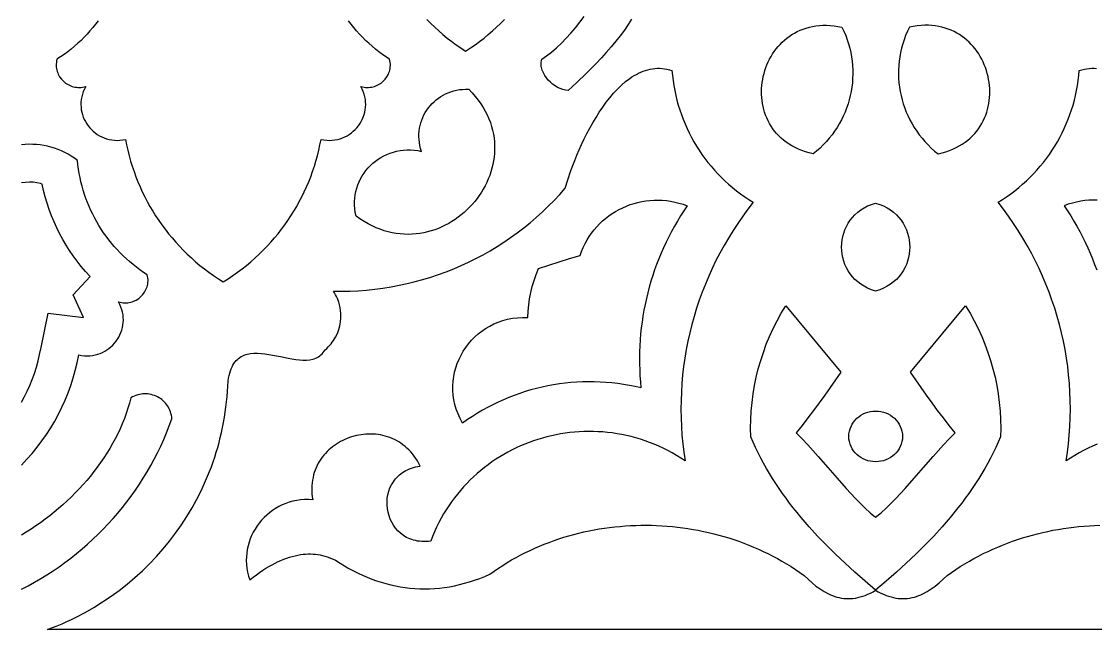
# Model space of a CAD drawing. Extents: x 50 to 3710, y -977 to -877.
# Drawn here: x 1269.8 to 1355.1, y -977.1 to -928.9 of the extents above; entities that cross this region are included whole.
import ezdxf

# ---------------------------------------------------------------- set-up
doc = ezdxf.new("R2010")
doc.units = 0
doc.layers.add('LAYER_1', color=18, linetype='CONTINUOUS')

msp = doc.modelspace()

# ---------------------------------------------------------------- linework, layer by layer
at = {"layer": 'LAYER_1'}
for points in [[(1275.928, -928.822), (1275.722, -929.094), (1275.508, -929.361), (1275.286, -929.623), (1275.056, -929.878), (1274.819, -930.127), (1274.575, -930.37), (1274.323, -930.606), (1274.064, -930.835), (1273.798, -931.058), (1273.524, -931.273), (1273.244, -931.482), (1272.957, -931.683), (1272.664, -931.876), (1272.636, -932.002), (1272.617, -932.127), (1272.608, -932.251), (1272.607, -932.373), (1272.614, -932.493), (1272.63, -932.611), (1272.653, -932.726), (1272.684, -932.839), (1272.722, -932.949), (1272.768, -933.055), (1272.878, -933.257), (1273.013, -933.443), (1273.17, -933.61), (1273.347, -933.757), (1273.542, -933.881), (1273.752, -933.98), (1273.862, -934.019), (1273.975, -934.052), (1274.09, -934.077), (1274.209, -934.094), (1274.329, -934.104), (1274.451, -934.106), (1274.574, -934.099), (1274.699, -934.084), (1274.825, -934.06), (1274.952, -934.026), (1274.844, -934.23), (1274.754, -934.436), (1274.682, -934.643), (1274.628, -934.851), (1274.59, -935.058), (1274.569, -935.265), (1274.563, -935.47), (1274.573, -935.673), (1274.598, -935.873), (1274.637, -936.07), (1274.689, -936.263), (1274.755, -936.451), (1274.834, -936.634), (1274.926, -936.811), (1275.029, -936.981), (1275.143, -937.144), (1275.268, -937.299), (1275.404, -937.445), (1275.549, -937.582), (1275.704, -937.71), (1275.867, -937.826), (1276.039, -937.932), (1276.219, -938.026), (1276.406, -938.107), (1276.6, -938.175), (1276.8, -938.229), (1277.006, -938.269), (1277.218, -938.294), (1277.434, -938.303), (1277.654, -938.296), (1277.879, -938.271), (1278.106, -938.229), (1278.191, -938.662), (1278.287, -939.091), (1278.394, -939.517), (1278.511, -939.939), (1278.64, -940.357), (1278.778, -940.771), (1278.928, -941.18), (1279.088, -941.585), (1279.258, -941.986), (1279.439, -942.382), (1279.63, -942.772), (1279.831, -943.158), (1280.042, -943.538), (1280.264, -943.913), (1280.495, -944.282), (1280.736, -944.646), (1280.987, -945.003), (1281.247, -945.354), (1281.517, -945.699), (1281.797, -946.037), (1282.086, -946.369), (1282.384, -946.694), (1282.692, -947.012), (1283.009, -947.322), (1283.335, -947.625), (1283.67, -947.921), (1284.014, -948.209), (1284.366, -948.489), (1284.728, -948.761), (1285.098, -949.025), (1285.477, -949.28), (1285.865, -949.527), (1286.252, -949.28), (1286.631, -949.025), (1287.001, -948.761), (1287.363, -948.489), (1287.716, -948.209), (1288.06, -947.921), (1288.395, -947.625), (1288.721, -947.322), (1289.037, -947.012), (1289.345, -946.694), (1289.643, -946.369), (1289.932, -946.037), (1290.212, -945.699), (1290.482, -945.354), (1290.743, -945.003), (1290.993, -944.646), (1291.234, -944.282), (1291.466, -943.913), (1291.687, -943.538), (1291.898, -943.158), (1292.099, -942.772), (1292.29, -942.382), (1292.471, -941.986), (1292.641, -941.585), (1292.801, -941.18), (1292.951, -940.771), (1293.09, -940.357), (1293.218, -939.939), (1293.335, -939.517), (1293.442, -939.091), (1293.538, -938.662), (1293.623, -938.229), (1293.85, -938.271), (1294.075, -938.296), (1294.295, -938.303), (1294.512, -938.294), (1294.723, -938.269), (1294.929, -938.229), (1295.129, -938.175), (1295.323, -938.107), (1295.51, -938.026), (1295.69, -937.932), (1295.862, -937.826), (1296.025, -937.71), (1296.18, -937.582), (1296.325, -937.445), (1296.461, -937.299), (1296.586, -937.144), (1296.701, -936.981), (1296.804, -936.811), (1296.895, -936.634), (1296.974, -936.451), (1297.04, -936.263), (1297.093, -936.07), (1297.132, -935.873), (1297.156, -935.673), (1297.166, -935.47), (1297.16, -935.265), (1297.139, -935.058), (1297.101, -934.851), (1297.047, -934.643), (1296.975, -934.436), (1296.885, -934.23), (1296.777, -934.026), (1296.904, -934.06), (1297.03, -934.084), (1297.155, -934.099), (1297.278, -934.106), (1297.4, -934.104), (1297.521, -934.094), (1297.639, -934.077), (1297.755, -934.052), (1297.868, -934.019), (1297.978, -933.98), (1298.188, -933.881), (1298.382, -933.757), (1298.559, -933.61), (1298.716, -933.443), (1298.851, -933.257), (1298.962, -933.055), (1299.007, -932.949), (1299.045, -932.839), (1299.076, -932.726), (1299.1, -932.611), (1299.115, -932.493), (1299.123, -932.373), (1299.122, -932.251), (1299.112, -932.127), (1299.093, -932.002), (1299.065, -931.876), (1298.772, -931.683), (1298.485, -931.482), (1298.205, -931.273), (1297.932, -931.058), (1297.665, -930.835), (1297.406, -930.606), (1297.155, -930.37), (1296.91, -930.127), (1296.673, -929.878), (1296.444, -929.623), (1296.222, -929.361), (1296.008, -929.094), (1295.801, -928.822)], [(1302.014, -928.717), (1302.322, -929.025), (1302.639, -929.326), (1302.965, -929.62), (1303.299, -929.906), (1303.642, -930.185), (1303.993, -930.456), (1304.353, -930.72), (1304.721, -930.975), (1305.097, -931.222), (1305.474, -930.975), (1305.842, -930.72), (1306.202, -930.456), (1306.553, -930.185), (1306.896, -929.906), (1307.23, -929.62), (1307.556, -929.326), (1307.873, -929.025), (1308.18, -928.717)], [(1318.263, -928.699), (1317.996, -929.126), (1317.696, -929.561), (1317.368, -930.004), (1317.016, -930.449), (1316.645, -930.894), (1316.259, -931.336), (1315.864, -931.77), (1315.464, -932.195), (1315.064, -932.606), (1314.668, -933), (1313.908, -933.724), (1313.222, -934.341), (1313.014, -934.319), (1312.805, -934.27), (1312.596, -934.196), (1312.391, -934.099), (1312.191, -933.981), (1312, -933.844), (1311.821, -933.69), (1311.654, -933.521), (1311.505, -933.34), (1311.374, -933.147), (1311.264, -932.946), (1311.179, -932.738), (1311.12, -932.525), (1311.102, -932.417), (1311.091, -932.309), (1311.088, -932.2), (1311.094, -932.092), (1311.108, -931.984), (1311.131, -931.876), (1311.523, -931.607), (1311.915, -931.303), (1312.306, -930.966), (1312.692, -930.601), (1313.073, -930.211), (1313.447, -929.8), (1313.811, -929.371), (1314.163, -928.927), (1314.502, -928.473)], [(1403.346, -977.082), (1337.633, -977.082), (1271.92, -977.082), (1272.306, -976.936), (1272.687, -976.783), (1273.065, -976.623), (1273.44, -976.457), (1273.81, -976.285), (1274.176, -976.106), (1274.897, -975.728), (1275.601, -975.326), (1276.287, -974.9), (1276.956, -974.45), (1277.606, -973.977), (1278.237, -973.482), (1278.849, -972.965), (1279.44, -972.427), (1280.011, -971.868), (1280.561, -971.29), (1281.089, -970.692), (1281.595, -970.076), (1282.078, -969.442), (1282.537, -968.79), (1282.973, -968.122), (1283.384, -967.438), (1283.769, -966.738), (1284.13, -966.024), (1284.464, -965.295), (1284.621, -964.926), (1284.771, -964.553), (1284.915, -964.177), (1285.051, -963.798), (1285.181, -963.416), (1285.303, -963.031), (1285.419, -962.643), (1285.527, -962.252), (1285.628, -961.858), (1285.722, -961.462), (1285.808, -961.063), (1285.887, -960.661), (1285.958, -960.257), (1286.022, -959.851), (1286.078, -959.442), (1286.127, -959.031), (1286.167, -958.619), (1286.2, -958.204), (1286.225, -957.787), (1286.242, -957.368), (1286.278, -957.15), (1286.321, -956.946), (1286.37, -956.755), (1286.426, -956.578), (1286.488, -956.413), (1286.556, -956.26), (1286.63, -956.12), (1286.709, -955.991), (1286.794, -955.873), (1286.884, -955.766), (1286.979, -955.669), (1287.078, -955.583), (1287.183, -955.505), (1287.292, -955.437), (1287.405, -955.378), (1287.522, -955.327), (1287.642, -955.284), (1287.767, -955.248), (1288.025, -955.198), (1288.296, -955.174), (1288.578, -955.172), (1288.868, -955.188), (1289.165, -955.221), (1289.468, -955.267), (1289.775, -955.322), (1290.395, -955.448), (1291.012, -955.574), (1291.316, -955.629), (1291.614, -955.675), (1291.905, -955.708), (1292.187, -955.725), (1292.459, -955.723), (1292.719, -955.698), (1292.966, -955.649), (1293.084, -955.613), (1293.198, -955.57), (1293.307, -955.519), (1293.413, -955.46), (1293.514, -955.392), (1293.61, -955.315), (1293.701, -955.228), (1293.787, -955.132), (1293.867, -955.025), (1293.942, -954.907), (1294.07, -954.795), (1294.191, -954.678), (1294.305, -954.557), (1294.412, -954.431), (1294.513, -954.302), (1294.607, -954.169), (1294.774, -953.893), (1294.914, -953.606), (1295.027, -953.309), (1295.112, -953.005), (1295.169, -952.695), (1295.198, -952.382), (1295.199, -952.067), (1295.171, -951.752), (1295.114, -951.44), (1295.029, -951.133), (1294.915, -950.832), (1294.847, -950.685), (1294.772, -950.54), (1294.689, -950.397), (1294.599, -950.258), (1295.261, -950.263), (1295.921, -950.25), (1296.579, -950.219), (1297.234, -950.169), (1297.885, -950.102), (1298.533, -950.017), (1299.177, -949.914), (1299.817, -949.794), (1300.452, -949.657), (1301.082, -949.502), (1301.707, -949.331), (1302.327, -949.143), (1302.94, -948.938), (1303.547, -948.716), (1304.147, -948.479), (1304.741, -948.225), (1305.327, -947.955), (1305.905, -947.669), (1306.475, -947.367), (1307.037, -947.05), (1307.59, -946.718), (1308.134, -946.37), (1308.668, -946.007), (1309.193, -945.629), (1309.707, -945.237), (1310.211, -944.83), (1310.705, -944.408), (1311.187, -943.972), (1311.657, -943.522), (1312.116, -943.058), (1312.562, -942.58), (1312.996, -942.088), (1313.197, -941.427), (1313.45, -940.687), (1313.754, -939.888), (1313.925, -939.472), (1314.107, -939.049), (1314.302, -938.62), (1314.508, -938.189), (1314.725, -937.757), (1314.954, -937.326), (1315.193, -936.9), (1315.443, -936.481), (1315.703, -936.07), (1315.973, -935.671), (1316.253, -935.285), (1316.543, -934.916), (1316.842, -934.564), (1317.15, -934.234), (1317.467, -933.927), (1317.792, -933.645), (1318.126, -933.392), (1318.297, -933.276), (1318.469, -933.168), (1318.643, -933.068), (1318.819, -932.977), (1318.997, -932.895), (1319.177, -932.821), (1319.358, -932.757), (1319.542, -932.703), (1319.727, -932.659), (1319.914, -932.624), (1320.103, -932.601), (1320.294, -932.588), (1320.486, -932.586), (1320.68, -932.596), (1320.875, -932.617), (1321.072, -932.651), (1321.271, -932.697), (1321.471, -932.755), (1321.507, -933.157), (1321.555, -933.557), (1321.615, -933.954), (1321.686, -934.348), (1321.77, -934.738), (1321.864, -935.125), (1321.971, -935.509), (1322.088, -935.888), (1322.216, -936.263), (1322.356, -936.633), (1322.506, -936.999), (1322.667, -937.36), (1322.839, -937.716), (1323.021, -938.067), (1323.213, -938.412), (1323.416, -938.751), (1323.628, -939.084), (1323.851, -939.411), (1324.083, -939.732), (1324.324, -940.046), (1324.575, -940.353), (1324.836, -940.653), (1325.106, -940.946), (1325.384, -941.231), (1325.672, -941.508), (1325.968, -941.777), (1326.273, -942.038), (1326.587, -942.291), (1326.909, -942.535), (1327.239, -942.77), (1327.577, -942.996), (1327.923, -943.212), (1327.497, -943.761), (1327.088, -944.318), (1326.694, -944.884), (1326.316, -945.459), (1325.954, -946.042), (1325.607, -946.633), (1325.277, -947.232), (1324.963, -947.838), (1324.666, -948.451), (1324.385, -949.07), (1324.12, -949.696), (1323.872, -950.328), (1323.64, -950.965), (1323.425, -951.608), (1323.227, -952.256), (1323.046, -952.909), (1322.881, -953.565), (1322.734, -954.226), (1322.604, -954.891), (1322.491, -955.559), (1322.396, -956.23), (1322.318, -956.903), (1322.257, -957.58), (1322.214, -958.258), (1322.188, -958.937), (1322.181, -959.619), (1322.191, -960.301), (1322.219, -960.984), (1322.265, -961.668), (1322.329, -962.351), (1322.411, -963.035), (1322.512, -963.717), (1322.171, -963.493), (1321.827, -963.281), (1321.48, -963.081), (1321.128, -962.892), (1320.774, -962.714), (1320.417, -962.548), (1320.057, -962.393), (1319.695, -962.25), (1319.33, -962.118), (1318.963, -961.996), (1318.595, -961.886), (1318.225, -961.788), (1317.854, -961.699), (1317.481, -961.622), (1317.108, -961.556), (1316.733, -961.5), (1316.359, -961.455), (1315.984, -961.421), (1315.609, -961.397), (1315.234, -961.384), (1314.86, -961.381), (1314.486, -961.388), (1314.114, -961.405), (1313.742, -961.433), (1313.371, -961.471), (1313.003, -961.519), (1312.636, -961.577), (1312.27, -961.644), (1311.908, -961.722), (1311.547, -961.809), (1311.189, -961.906), (1310.834, -962.012), (1310.482, -962.128), (1310.134, -962.254), (1309.789, -962.389), (1309.448, -962.533), (1309.11, -962.687), (1308.777, -962.849), (1308.449, -963.021), (1308.125, -963.202), (1307.806, -963.392), (1307.492, -963.59), (1307.183, -963.798), (1306.88, -964.014), (1306.582, -964.239), (1306.291, -964.473), (1306.006, -964.715), (1305.727, -964.966), (1305.455, -965.225), (1305.19, -965.493), (1304.932, -965.768), (1304.681, -966.052), (1304.438, -966.344), (1304.202, -966.644), (1303.975, -966.953), (1303.756, -967.269), (1303.545, -967.592), (1303.343, -967.924), (1303.15, -968.264), (1302.966, -968.611), (1302.791, -968.965), (1302.626, -969.327), (1302.47, -969.697), (1302.325, -970.074), (1302.138, -970.095), (1301.957, -970.106), (1301.78, -970.109), (1301.608, -970.103), (1301.441, -970.089), (1301.279, -970.066), (1301.121, -970.036), (1300.969, -969.998), (1300.821, -969.952), (1300.679, -969.9), (1300.541, -969.841), (1300.409, -969.775), (1300.282, -969.703), (1300.16, -969.625), (1299.931, -969.452), (1299.724, -969.259), (1299.538, -969.047), (1299.374, -968.819), (1299.232, -968.577), (1299.113, -968.323), (1299.016, -968.059), (1298.941, -967.788), (1298.891, -967.511), (1298.864, -967.231), (1298.86, -966.95), (1298.881, -966.67), (1298.927, -966.393), (1298.997, -966.122), (1299.092, -965.859), (1299.213, -965.606), (1299.359, -965.364), (1299.442, -965.249), (1299.531, -965.137), (1299.627, -965.029), (1299.73, -964.926), (1299.839, -964.828), (1299.955, -964.734), (1300.078, -964.645), (1300.208, -964.562), (1300.344, -964.485), (1300.487, -964.414), (1300.637, -964.349), (1300.794, -964.29), (1300.958, -964.239), (1301.129, -964.194), (1301.307, -964.157), (1301.492, -964.127), (1301.383, -963.914), (1301.266, -963.711), (1301.143, -963.518), (1301.014, -963.334), (1300.879, -963.161), (1300.738, -962.997), (1300.591, -962.842), (1300.44, -962.697), (1300.284, -962.561), (1300.123, -962.435), (1299.958, -962.317), (1299.79, -962.209), (1299.617, -962.11), (1299.442, -962.019), (1299.263, -961.938), (1299.081, -961.865), (1298.898, -961.801), (1298.712, -961.745), (1298.524, -961.697), (1298.335, -961.658), (1298.144, -961.628), (1297.953, -961.605), (1297.76, -961.59), (1297.568, -961.584), (1297.375, -961.585), (1297.183, -961.594), (1296.991, -961.611), (1296.8, -961.635), (1296.61, -961.667), (1296.422, -961.706), (1296.05, -961.807), (1295.868, -961.868), (1295.688, -961.936), (1295.511, -962.01), (1295.337, -962.092), (1295.166, -962.181), (1295, -962.276), (1294.837, -962.378), (1294.679, -962.486), (1294.526, -962.601), (1294.377, -962.722), (1294.234, -962.849), (1294.096, -962.982), (1293.964, -963.122), (1293.838, -963.267), (1293.719, -963.418), (1293.606, -963.575), (1293.501, -963.738), (1293.403, -963.906), (1293.312, -964.08), (1293.229, -964.259), (1293.154, -964.443), (1293.088, -964.632), (1293.031, -964.827), (1292.983, -965.027), (1292.944, -965.231), (1292.915, -965.441), (1292.896, -965.655), (1292.887, -965.873), (1292.888, -966.097), (1292.901, -966.324), (1292.924, -966.557), (1292.959, -966.793), (1292.633, -966.778), (1292.313, -966.783), (1291.999, -966.808), (1291.691, -966.852), (1291.391, -966.915), (1291.098, -966.996), (1290.814, -967.094), (1290.538, -967.209), (1290.272, -967.339), (1290.016, -967.485), (1289.77, -967.645), (1289.535, -967.819), (1289.312, -968.006), (1289.1, -968.206), (1288.902, -968.417), (1288.716, -968.639), (1288.544, -968.872), (1288.386, -969.115), (1288.243, -969.366), (1288.115, -969.626), (1288.003, -969.894), (1287.907, -970.169), (1287.828, -970.45), (1287.767, -970.736), (1287.723, -971.028), (1287.698, -971.323), (1287.692, -971.623), (1287.705, -971.925), (1287.738, -972.23), (1287.793, -972.536), (1287.868, -972.842), (1287.965, -973.15), (1288.227, -972.941), (1288.486, -972.746), (1288.742, -972.562), (1288.995, -972.39), (1289.244, -972.23), (1289.49, -972.081), (1289.733, -971.944), (1289.972, -971.818), (1290.209, -971.702), (1290.442, -971.598), (1290.671, -971.503), (1290.898, -971.42), (1291.121, -971.346), (1291.341, -971.282), (1291.559, -971.228), (1291.772, -971.183), (1291.983, -971.147), (1292.191, -971.121), (1292.395, -971.104), (1292.597, -971.095), (1292.795, -971.094), (1292.99, -971.102), (1293.182, -971.118), (1293.371, -971.142), (1293.557, -971.174), (1293.74, -971.213), (1293.92, -971.259), (1294.097, -971.313), (1294.443, -971.44), (1294.776, -971.593), (1295.127, -971.818), (1295.48, -972.033), (1295.836, -972.236), (1296.195, -972.428), (1296.556, -972.608), (1296.919, -972.777), (1297.285, -972.933), (1297.653, -973.078), (1298.024, -973.211), (1298.396, -973.332), (1298.771, -973.44), (1299.148, -973.536), (1299.526, -973.62), (1299.907, -973.691), (1300.29, -973.749), (1300.674, -973.795), (1301.06, -973.827), (1301.448, -973.847), (1301.837, -973.854), (1302.228, -973.847), (1302.621, -973.827), (1303.014, -973.794), (1303.41, -973.747), (1303.806, -973.686), (1304.204, -973.611), (1304.603, -973.523), (1305.003, -973.421), (1305.404, -973.304), (1305.806, -973.173), (1306.209, -973.028), (1306.613, -972.869), (1307.017, -972.695), (1307.353, -972.455), (1307.694, -972.222), (1308.04, -971.997), (1308.39, -971.78), (1308.745, -971.571), (1309.104, -971.369), (1309.467, -971.175), (1309.833, -970.988), (1310.204, -970.81), (1310.578, -970.639), (1310.956, -970.475), (1311.337, -970.319), (1311.721, -970.171), (1312.109, -970.031), (1312.499, -969.898), (1312.891, -969.773), (1313.287, -969.656), (1313.685, -969.546), (1314.085, -969.444), (1314.487, -969.35), (1314.891, -969.263), (1315.297, -969.184), (1315.704, -969.113), (1316.113, -969.049), (1316.524, -968.993), (1316.935, -968.945), (1317.348, -968.904), (1317.762, -968.871), (1318.176, -968.846), (1318.591, -968.829), (1319.006, -968.819), (1319.422, -968.817), (1319.838, -968.822), (1320.253, -968.835), (1320.669, -968.856), (1321.084, -968.885), (1321.499, -968.921), (1321.913, -968.965), (1322.327, -969.016), (1322.739, -969.075), (1323.15, -969.142), (1323.561, -969.217), (1323.969, -969.299), (1324.377, -969.389), (1324.782, -969.487), (1325.186, -969.592), (1325.588, -969.705), (1325.987, -969.826), (1326.385, -969.955), (1326.78, -970.091), (1327.172, -970.234), (1327.561, -970.386), (1327.948, -970.545), (1328.332, -970.712), (1328.712, -970.886), (1329.089, -971.069), (1329.463, -971.259), (1329.832, -971.456), (1330.199, -971.661), (1330.561, -971.874), (1330.919, -972.095), (1331.272, -972.323), (1331.622, -972.559), (1331.967, -972.803), (1332.272, -973.102), (1332.583, -973.381), (1332.898, -973.637), (1333.219, -973.869), (1333.545, -974.074), (1333.878, -974.25), (1334.047, -974.327), (1334.217, -974.396), (1334.389, -974.457), (1334.563, -974.509), (1334.739, -974.552), (1334.917, -974.586), (1335.096, -974.611), (1335.278, -974.627), (1335.462, -974.632), (1335.648, -974.628), (1335.835, -974.613), (1336.026, -974.588), (1336.218, -974.551), (1336.413, -974.504), (1336.61, -974.445), (1336.809, -974.374), (1337.011, -974.292), (1337.216, -974.197), (1337.423, -974.09), (1337.632, -973.97), (1336.799, -973.26), (1335.99, -972.549), (1335.208, -971.835), (1334.452, -971.118), (1333.724, -970.396), (1333.024, -969.669), (1332.353, -968.934), (1331.711, -968.191), (1331.402, -967.816), (1331.1, -967.438), (1330.806, -967.058), (1330.519, -966.676), (1330.241, -966.29), (1329.971, -965.901), (1329.708, -965.509), (1329.454, -965.113), (1329.209, -964.714), (1328.971, -964.311), (1328.742, -963.905), (1328.522, -963.494), (1328.31, -963.08), (1328.107, -962.661), (1327.913, -962.238), (1327.728, -961.81), (1327.712, -961.124), (1327.722, -960.44), (1327.759, -959.759), (1327.821, -959.08), (1327.908, -958.405), (1328.021, -957.734), (1328.159, -957.068), (1328.321, -956.408), (1328.509, -955.755), (1328.721, -955.108), (1328.957, -954.47), (1329.218, -953.839), (1329.502, -953.218), (1329.811, -952.607), (1330.143, -952.006), (1330.498, -951.416), (1334.867, -956.666), (1334.452, -957.286), (1334.029, -957.902), (1333.598, -958.512), (1333.16, -959.116), (1332.714, -959.715), (1332.26, -960.309), (1331.799, -960.897), (1331.33, -961.479), (1331.797, -961.967), (1332.24, -962.443), (1333.067, -963.364), (1333.836, -964.246), (1334.57, -965.092), (1335.293, -965.905), (1335.658, -966.301), (1336.029, -966.69), (1336.409, -967.073), (1336.801, -967.45), (1337.208, -967.821), (1337.633, -968.187), (1338.058, -967.821), (1338.465, -967.45), (1338.858, -967.073), (1339.238, -966.69), (1339.609, -966.301), (1339.973, -965.905), (1340.696, -965.092), (1341.431, -964.246), (1342.199, -963.364), (1343.027, -962.443), (1343.47, -961.967), (1343.936, -961.479), (1343.468, -960.897), (1343.006, -960.309), (1342.553, -959.715), (1342.107, -959.116), (1341.668, -958.512), (1341.238, -957.902), (1340.815, -957.286), (1340.4, -956.666), (1344.769, -951.416), (1345.124, -952.006), (1345.456, -952.607), (1345.764, -953.218), (1346.049, -953.839), (1346.309, -954.47), (1346.546, -955.108), (1346.758, -955.755), (1346.945, -956.408), (1347.108, -957.068), (1347.246, -957.734), (1347.358, -958.405), (1347.446, -959.08), (1347.508, -959.759), (1347.544, -960.44), (1347.554, -961.124), (1347.539, -961.81), (1347.354, -962.238), (1347.159, -962.661), (1346.956, -963.08), (1346.745, -963.494), (1346.524, -963.905), (1346.295, -964.311), (1346.058, -964.714), (1345.812, -965.113), (1345.558, -965.509), (1345.296, -965.901), (1345.025, -966.29), (1344.747, -966.676), (1344.461, -967.058), (1344.167, -967.438), (1343.555, -968.191), (1342.914, -968.934), (1342.242, -969.669), (1341.542, -970.396), (1340.814, -971.118), (1340.058, -971.835), (1339.276, -972.549), (1338.468, -973.26), (1337.634, -973.97), (1337.844, -974.09), (1338.051, -974.197), (1338.255, -974.292), (1338.457, -974.374), (1338.657, -974.445), (1338.854, -974.504), (1339.048, -974.551), (1339.241, -974.588), (1339.431, -974.613), (1339.619, -974.628), (1339.805, -974.632), (1339.988, -974.627), (1340.17, -974.611), (1340.35, -974.586), (1340.527, -974.552), (1340.703, -974.509), (1340.877, -974.457), (1341.049, -974.396), (1341.22, -974.327), (1341.389, -974.25), (1341.721, -974.074), (1342.048, -973.869), (1342.368, -973.637), (1342.684, -973.381), (1342.994, -973.102), (1343.3, -972.803), (1343.645, -972.559), (1343.994, -972.323), (1344.348, -972.095), (1344.706, -971.874), (1345.068, -971.661), (1345.434, -971.456), (1345.804, -971.259), (1346.177, -971.069), (1346.554, -970.886), (1346.935, -970.712), (1347.318, -970.545), (1347.705, -970.386), (1348.095, -970.234), (1348.487, -970.091), (1348.882, -969.955), (1349.279, -969.826), (1349.679, -969.705), (1350.08, -969.592), (1350.484, -969.487), (1350.89, -969.389), (1351.297, -969.299), (1351.706, -969.217), (1352.116, -969.142), (1352.527, -969.075), (1352.94, -969.016), (1353.353, -968.965), (1353.767, -968.921), (1354.182, -968.885), (1354.598, -968.856), (1355.013, -968.835), (1355.429, -968.822)], [(1355.209, -962.393), (1354.849, -962.548), (1354.492, -962.714), (1354.138, -962.892), (1353.787, -963.081), (1353.439, -963.281), (1353.095, -963.493), (1352.755, -963.717), (1352.855, -963.035), (1352.937, -962.351), (1353.002, -961.668), (1353.048, -960.984), (1353.076, -960.301), (1353.086, -959.619), (1353.078, -958.937), (1353.053, -958.258), (1353.01, -957.58), (1352.949, -956.903), (1352.871, -956.23), (1352.775, -955.559), (1352.662, -954.891), (1352.532, -954.226), (1352.385, -953.565), (1352.221, -952.909), (1352.039, -952.256), (1351.841, -951.608), (1351.626, -950.965), (1351.395, -950.328), (1351.147, -949.696), (1350.882, -949.07), (1350.601, -948.451), (1350.303, -947.838), (1349.989, -947.232), (1349.659, -946.633), (1349.313, -946.042), (1348.951, -945.459), (1348.573, -944.884), (1348.179, -944.318), (1347.769, -943.761), (1347.344, -943.212), (1347.69, -942.996), (1348.028, -942.77), (1348.358, -942.535), (1348.68, -942.291), (1348.993, -942.038), (1349.298, -941.777), (1349.595, -941.508), (1349.882, -941.231), (1350.161, -940.946), (1350.431, -940.653), (1350.691, -940.353), (1350.942, -940.046), (1351.184, -939.732), (1351.416, -939.411), (1351.638, -939.084), (1351.851, -938.751), (1352.053, -938.412), (1352.245, -938.067), (1352.428, -937.716), (1352.599, -937.36), (1352.76, -936.999), (1352.91, -936.633), (1353.05, -936.263), (1353.179, -935.888), (1353.296, -935.509), (1353.402, -935.125), (1353.497, -934.738), (1353.58, -934.348), (1353.652, -933.954), (1353.712, -933.557), (1353.759, -933.157), (1353.795, -932.755), (1353.995, -932.697), (1354.194, -932.651), (1354.391, -932.617), (1354.587, -932.596), (1354.78, -932.586), (1354.973, -932.588), (1355.163, -932.601)], [(1269.849, -964.047), (1270.284, -963.59), (1270.699, -963.118), (1271.096, -962.633), (1271.473, -962.134), (1271.83, -961.623), (1272.168, -961.1), (1272.485, -960.565), (1272.781, -960.019), (1273.057, -959.462), (1273.312, -958.896), (1273.546, -958.319), (1273.759, -957.734), (1273.95, -957.14), (1274.119, -956.537), (1274.265, -955.927), (1274.39, -955.31), (1274.618, -955.352), (1274.842, -955.377), (1275.063, -955.384), (1275.279, -955.375), (1275.49, -955.35), (1275.696, -955.31), (1275.896, -955.256), (1276.09, -955.188), (1276.277, -955.107), (1276.457, -955.013), (1276.629, -954.907), (1276.792, -954.791), (1276.947, -954.663), (1277.093, -954.526), (1277.228, -954.38), (1277.353, -954.225), (1277.468, -954.062), (1277.571, -953.892), (1277.662, -953.715), (1277.741, -953.532), (1277.807, -953.344), (1277.86, -953.151), (1277.899, -952.954), (1277.923, -952.754), (1277.933, -952.551), (1277.928, -952.346), (1277.906, -952.139), (1277.869, -951.932), (1277.814, -951.724), (1277.742, -951.517), (1277.653, -951.311), (1277.545, -951.107), (1277.671, -951.141), (1277.797, -951.165), (1277.922, -951.18), (1278.046, -951.187), (1278.168, -951.185), (1278.288, -951.176), (1278.406, -951.158), (1278.522, -951.133), (1278.635, -951.1), (1278.745, -951.061), (1278.955, -950.962), (1279.149, -950.838), (1279.326, -950.691), (1279.484, -950.524), (1279.618, -950.338), (1279.729, -950.136), (1279.774, -950.03), (1279.812, -949.92), (1279.843, -949.807), (1279.867, -949.692), (1279.882, -949.574), (1279.89, -949.454), (1279.889, -949.332), (1279.879, -949.208), (1279.861, -949.083), (1279.833, -948.957), (1279.539, -948.764), (1279.252, -948.563), (1278.972, -948.355), (1278.699, -948.139), (1278.433, -947.916), (1278.174, -947.687), (1277.922, -947.451), (1277.677, -947.208), (1277.44, -946.959), (1277.211, -946.704), (1276.989, -946.443), (1276.775, -946.175), (1276.569, -945.903), (1276.37, -945.625), (1276.18, -945.341), (1275.998, -945.053), (1275.825, -944.759), (1275.66, -944.461), (1275.503, -944.158), (1275.355, -943.851), (1275.216, -943.54), (1275.085, -943.224), (1274.964, -942.905), (1274.851, -942.582), (1274.748, -942.255), (1274.654, -941.926), (1274.57, -941.593), (1274.495, -941.257), (1274.429, -940.918), (1274.374, -940.576), (1274.328, -940.233), (1274.292, -939.887), (1274.051, -939.711), (1273.803, -939.548), (1273.548, -939.398), (1273.287, -939.26), (1273.02, -939.135), (1272.748, -939.024), (1272.471, -938.925), (1272.19, -938.84), (1271.905, -938.768), (1271.617, -938.709), (1271.327, -938.665), (1271.033, -938.634), (1270.739, -938.616), (1270.443, -938.613), (1270.146, -938.624), (1269.849, -938.649)], [(1269.849, -959.06), (1270.07, -958.652), (1270.297, -958.196), (1270.506, -957.73), (1270.698, -957.257), (1270.873, -956.776), (1271.03, -956.287), (1271.169, -955.791), (1271.29, -955.288), (1271.404, -954.725), (1271.956, -951.989), (1274.766, -952.333), (1273.951, -950.541), (1275.292, -949.089), (1274.937, -948.7), (1274.598, -948.3), (1274.272, -947.889), (1273.962, -947.468), (1273.668, -947.038), (1273.388, -946.598), (1273.125, -946.149), (1272.877, -945.691), (1272.646, -945.226), (1272.43, -944.753), (1272.232, -944.272), (1272.05, -943.784), (1271.885, -943.29), (1271.737, -942.79), (1271.607, -942.285), (1271.494, -941.774), (1271.363, -941.73), (1271.074, -941.665), (1270.78, -941.627), (1270.483, -941.616), (1269.849, -941.655)], [(1355.217, -943.039), (1354.89, -943.035), (1354.562, -943.048), (1354.233, -943.077), (1353.903, -943.124), (1353.574, -943.188), (1353.246, -943.269), (1352.919, -943.369), (1352.594, -943.487), (1352.862, -943.887), (1353.12, -944.292), (1353.369, -944.701), (1353.608, -945.116), (1353.838, -945.534), (1354.058, -945.957), (1354.268, -946.384), (1354.468, -946.815), (1354.659, -947.25), (1354.84, -947.689), (1355.011, -948.131), (1355.173, -948.576)], [(1269.849, -973.893), (1270.366, -973.623), (1270.875, -973.342), (1271.376, -973.049), (1271.87, -972.745), (1272.356, -972.43), (1272.833, -972.104), (1273.302, -971.768), (1273.762, -971.421), (1274.213, -971.063), (1274.656, -970.696), (1275.089, -970.318), (1275.514, -969.931), (1275.928, -969.534), (1276.333, -969.128), (1276.728, -968.712), (1277.114, -968.287), (1277.489, -967.853), (1277.853, -967.411), (1278.208, -966.959), (1278.551, -966.5), (1278.884, -966.032), (1279.206, -965.556), (1279.516, -965.072), (1279.816, -964.581), (1280.103, -964.082), (1280.379, -963.575), (1280.643, -963.062), (1280.895, -962.541), (1281.135, -962.014), (1281.363, -961.479), (1281.577, -960.939), (1281.78, -960.392), (1281.767, -960.244), (1281.745, -960.101), (1281.714, -959.962), (1281.674, -959.828), (1281.625, -959.698), (1281.569, -959.574), (1281.505, -959.454), (1281.433, -959.34), (1281.355, -959.231), (1281.27, -959.128), (1281.179, -959.031), (1281.082, -958.94), (1280.98, -958.855), (1280.873, -958.777), (1280.762, -958.705), (1280.646, -958.641), (1280.526, -958.583), (1280.403, -958.533), (1280.277, -958.491), (1280.149, -958.456), (1280.018, -958.429), (1279.885, -958.41), (1279.751, -958.399), (1279.615, -958.397), (1279.479, -958.404), (1279.343, -958.42), (1279.207, -958.444), (1279.071, -958.478), (1278.936, -958.522), (1278.802, -958.575), (1278.67, -958.638), (1278.539, -958.712), (1278.427, -959.129), (1278.301, -959.543), (1278.163, -959.954), (1278.011, -960.361), (1277.848, -960.765), (1277.672, -961.165), (1277.485, -961.561), (1277.286, -961.953), (1277.076, -962.34), (1276.855, -962.723), (1276.623, -963.101), (1276.381, -963.474), (1276.13, -963.842), (1275.868, -964.205), (1275.598, -964.562), (1275.318, -964.913), (1275.029, -965.258), (1274.732, -965.598), (1274.427, -965.93), (1274.114, -966.257), (1273.793, -966.577), (1273.465, -966.89), (1273.13, -967.195), (1272.788, -967.494), (1272.44, -967.785), (1272.086, -968.069), (1271.725, -968.344), (1271.36, -968.612), (1270.989, -968.871), (1270.614, -969.122), (1270.233, -969.365), (1269.849, -969.599)]]:
    msp.add_lwpolyline(points, dxfattribs=at)
for points in [[(1332.671, -939.377), (1332.359, -939.3), (1332.06, -939.211), (1331.774, -939.111), (1331.501, -938.999), (1331.241, -938.877), (1330.994, -938.745), (1330.76, -938.603), (1330.538, -938.451), (1330.329, -938.291), (1330.132, -938.123), (1329.947, -937.946), (1329.775, -937.762), (1329.614, -937.571), (1329.466, -937.374), (1329.329, -937.17), (1329.204, -936.961), (1329.091, -936.747), (1328.989, -936.527), (1328.899, -936.304), (1328.82, -936.077), (1328.752, -935.847), (1328.695, -935.613), (1328.65, -935.378), (1328.615, -935.14), (1328.591, -934.901), (1328.578, -934.661), (1328.575, -934.421), (1328.583, -934.18), (1328.601, -933.939), (1328.629, -933.7), (1328.668, -933.462), (1328.716, -933.225), (1328.775, -932.991), (1328.844, -932.759), (1328.922, -932.531), (1329.01, -932.306), (1329.107, -932.085), (1329.214, -931.868), (1329.33, -931.657), (1329.455, -931.451), (1329.59, -931.251), (1329.733, -931.057), (1329.886, -930.87), (1330.047, -930.69), (1330.217, -930.518), (1330.396, -930.355), (1330.583, -930.199), (1330.778, -930.053), (1330.982, -929.917), (1331.194, -929.79), (1331.414, -929.674), (1331.642, -929.569), (1331.877, -929.476), (1332.121, -929.394), (1332.372, -929.324), (1332.631, -929.268), (1332.897, -929.224), (1333.171, -929.194), (1333.451, -929.179), (1333.739, -929.178), (1334.034, -929.192), (1334.336, -929.221), (1334.645, -929.267), (1334.96, -929.329), (1335.115, -929.656), (1335.254, -929.986), (1335.378, -930.32), (1335.486, -930.657), (1335.579, -930.996), (1335.657, -931.336), (1335.719, -931.679), (1335.767, -932.022), (1335.8, -932.366), (1335.817, -932.711), (1335.82, -933.054), (1335.809, -933.397), (1335.783, -933.739), (1335.742, -934.079), (1335.688, -934.417), (1335.619, -934.752), (1335.536, -935.084), (1335.439, -935.412), (1335.328, -935.737), (1335.203, -936.056), (1335.065, -936.371), (1334.913, -936.681), (1334.747, -936.984), (1334.569, -937.282), (1334.377, -937.572), (1334.172, -937.855), (1333.953, -938.131), (1333.722, -938.398), (1333.478, -938.657), (1333.222, -938.907), (1332.952, -939.147)], [(1342.596, -939.377), (1342.908, -939.3), (1343.207, -939.211), (1343.492, -939.111), (1343.765, -938.999), (1344.025, -938.877), (1344.272, -938.745), (1344.506, -938.603), (1344.728, -938.451), (1344.937, -938.291), (1345.134, -938.123), (1345.319, -937.946), (1345.492, -937.762), (1345.652, -937.571), (1345.801, -937.374), (1345.937, -937.17), (1346.062, -936.961), (1346.176, -936.747), (1346.277, -936.527), (1346.368, -936.304), (1346.447, -936.077), (1346.514, -935.847), (1346.571, -935.613), (1346.617, -935.378), (1346.652, -935.14), (1346.676, -934.901), (1346.689, -934.661), (1346.692, -934.421), (1346.684, -934.18), (1346.666, -933.939), (1346.637, -933.7), (1346.599, -933.462), (1346.55, -933.225), (1346.491, -932.991), (1346.423, -932.759), (1346.345, -932.531), (1346.257, -932.306), (1346.159, -932.085), (1346.053, -931.868), (1345.936, -931.657), (1345.811, -931.451), (1345.676, -931.251), (1345.533, -931.057), (1345.381, -930.87), (1345.219, -930.69), (1345.049, -930.518), (1344.871, -930.355), (1344.684, -930.199), (1344.488, -930.053), (1344.285, -929.917), (1344.073, -929.79), (1343.853, -929.674), (1343.625, -929.569), (1343.389, -929.476), (1343.146, -929.394), (1342.894, -929.324), (1342.636, -929.268), (1342.369, -929.224), (1342.096, -929.194), (1341.815, -929.179), (1341.527, -929.178), (1341.232, -929.192), (1340.931, -929.221), (1340.622, -929.267), (1340.307, -929.329), (1340.152, -929.656), (1340.012, -929.986), (1339.888, -930.32), (1339.78, -930.657), (1339.687, -930.996), (1339.61, -931.336), (1339.547, -931.679), (1339.499, -932.022), (1339.467, -932.366), (1339.449, -932.711), (1339.446, -933.054), (1339.458, -933.397), (1339.484, -933.739), (1339.524, -934.079), (1339.579, -934.417), (1339.648, -934.752), (1339.731, -935.084), (1339.828, -935.412), (1339.939, -935.737), (1340.063, -936.056), (1340.202, -936.371), (1340.354, -936.681), (1340.519, -936.984), (1340.698, -937.282), (1340.89, -937.572), (1341.095, -937.855), (1341.313, -938.131), (1341.544, -938.398), (1341.788, -938.657), (1342.045, -938.907), (1342.314, -939.147)], [(1296.396, -944.298), (1296.336, -944.009), (1296.296, -943.723), (1296.276, -943.44), (1296.275, -943.161), (1296.293, -942.886), (1296.329, -942.615), (1296.382, -942.35), (1296.451, -942.09), (1296.537, -941.838), (1296.639, -941.592), (1296.755, -941.354), (1296.886, -941.124), (1297.03, -940.903), (1297.188, -940.692), (1297.358, -940.49), (1297.541, -940.299), (1297.734, -940.12), (1297.939, -939.952), (1298.154, -939.796), (1298.378, -939.654), (1298.611, -939.525), (1298.853, -939.41), (1299.102, -939.311), (1299.359, -939.226), (1299.622, -939.157), (1299.891, -939.105), (1300.166, -939.07), (1300.445, -939.052), (1300.729, -939.053), (1301.016, -939.073), (1301.306, -939.112), (1301.599, -939.172), (1301.525, -938.938), (1301.466, -938.705), (1301.424, -938.472), (1301.397, -938.241), (1301.385, -938.01), (1301.388, -937.782), (1301.406, -937.557), (1301.437, -937.334), (1301.481, -937.115), (1301.539, -936.901), (1301.61, -936.69), (1301.693, -936.485), (1301.788, -936.286), (1301.894, -936.093), (1302.012, -935.906), (1302.14, -935.727), (1302.279, -935.555), (1302.428, -935.391), (1302.586, -935.237), (1302.754, -935.091), (1302.931, -934.955), (1303.116, -934.83), (1303.309, -934.715), (1303.51, -934.611), (1303.718, -934.52), (1303.932, -934.44), (1304.154, -934.373), (1304.382, -934.32), (1304.615, -934.281), (1304.853, -934.256), (1305.097, -934.245), (1305.345, -934.25), (1305.613, -934.53), (1305.861, -934.814), (1306.088, -935.102), (1306.297, -935.394), (1306.486, -935.689), (1306.656, -935.986), (1306.807, -936.286), (1306.941, -936.588), (1307.056, -936.891), (1307.154, -937.196), (1307.235, -937.501), (1307.3, -937.806), (1307.348, -938.112), (1307.38, -938.417), (1307.396, -938.721), (1307.397, -939.025), (1307.383, -939.326), (1307.354, -939.625), (1307.311, -939.922), (1307.255, -940.216), (1307.184, -940.507), (1307.101, -940.795), (1307.005, -941.078), (1306.896, -941.357), (1306.775, -941.631), (1306.642, -941.899), (1306.498, -942.162), (1306.343, -942.42), (1306.177, -942.67), (1306.001, -942.914), (1305.815, -943.151), (1305.619, -943.38), (1305.414, -943.601), (1305.2, -943.813), (1304.978, -944.017), (1304.747, -944.212), (1304.508, -944.397), (1304.262, -944.571), (1304.009, -944.736), (1303.749, -944.89), (1303.482, -945.032), (1303.21, -945.163), (1302.932, -945.282), (1302.648, -945.388), (1302.359, -945.482), (1302.066, -945.562), (1301.769, -945.629), (1301.467, -945.682), (1301.162, -945.721), (1300.854, -945.744), (1300.542, -945.753), (1300.229, -945.745), (1299.913, -945.722), (1299.595, -945.683), (1299.276, -945.626), (1298.956, -945.553), (1298.634, -945.462), (1298.313, -945.353), (1297.992, -945.225), (1297.67, -945.079), (1297.35, -944.913), (1297.031, -944.728), (1296.712, -944.523)], [(1319.01, -957.923), (1318.549, -957.819), (1318.087, -957.728), (1317.624, -957.649), (1317.161, -957.584), (1316.696, -957.531), (1316.231, -957.491), (1315.766, -957.463), (1315.302, -957.448), (1314.837, -957.445), (1314.374, -957.455), (1313.911, -957.477), (1313.449, -957.511), (1312.989, -957.558), (1312.531, -957.617), (1312.074, -957.688), (1311.62, -957.771), (1311.168, -957.867), (1310.719, -957.974), (1310.273, -958.093), (1309.83, -958.225), (1309.39, -958.368), (1308.955, -958.523), (1308.523, -958.689), (1308.095, -958.868), (1307.672, -959.058), (1307.254, -959.26), (1306.841, -959.473), (1306.433, -959.698), (1306.03, -959.934), (1305.633, -960.182), (1305.242, -960.441), (1304.858, -960.711), (1304.661, -960.351), (1304.494, -959.986), (1304.356, -959.617), (1304.246, -959.247), (1304.165, -958.875), (1304.11, -958.502), (1304.082, -958.131), (1304.08, -957.762), (1304.102, -957.396), (1304.15, -957.035), (1304.221, -956.678), (1304.315, -956.328), (1304.432, -955.986), (1304.57, -955.652), (1304.729, -955.327), (1304.909, -955.014), (1305.109, -954.712), (1305.328, -954.423), (1305.565, -954.148), (1305.82, -953.889), (1306.092, -953.645), (1306.38, -953.419), (1306.684, -953.211), (1307.004, -953.023), (1307.337, -952.855), (1307.685, -952.708), (1308.045, -952.585), (1308.418, -952.485), (1308.802, -952.41), (1309.198, -952.361), (1309.604, -952.339), (1310.019, -952.345), (1310.048, -951.847), (1310.1, -951.352), (1310.174, -950.86), (1310.27, -950.371), (1310.388, -949.888), (1310.529, -949.41), (1310.691, -948.938), (1310.875, -948.473), (1311.698, -948.2), (1312.523, -947.934), (1313.351, -947.675), (1314.182, -947.424), (1314.296, -947.102), (1314.427, -946.79), (1314.572, -946.489), (1314.732, -946.198), (1314.905, -945.918), (1315.092, -945.65), (1315.292, -945.392), (1315.503, -945.147), (1315.726, -944.914), (1315.96, -944.692), (1316.204, -944.484), (1316.458, -944.288), (1316.721, -944.105), (1316.993, -943.936), (1317.272, -943.781), (1317.559, -943.639), (1317.853, -943.511), (1318.153, -943.398), (1318.458, -943.3), (1318.769, -943.217), (1319.084, -943.149), (1319.402, -943.096), (1319.724, -943.06), (1320.049, -943.039), (1320.376, -943.035), (1320.704, -943.048), (1321.033, -943.077), (1321.363, -943.124), (1321.692, -943.188), (1322.021, -943.269), (1322.348, -943.369), (1322.673, -943.487), (1322.405, -943.887), (1322.147, -944.292), (1321.898, -944.701), (1321.659, -945.116), (1321.429, -945.534), (1321.209, -945.957), (1320.999, -946.384), (1320.798, -946.815), (1320.607, -947.25), (1320.426, -947.689), (1320.255, -948.131), (1320.094, -948.576), (1319.942, -949.024), (1319.801, -949.476), (1319.67, -949.93), (1319.548, -950.387), (1319.437, -950.846), (1319.336, -951.308), (1319.245, -951.771), (1319.165, -952.237), (1319.094, -952.705), (1319.034, -953.174), (1318.985, -953.645), (1318.945, -954.117), (1318.916, -954.591), (1318.898, -955.065), (1318.89, -955.54), (1318.893, -956.016), (1318.906, -956.492), (1318.93, -956.969), (1318.964, -957.446)], [(1337.633, -950.244), (1337.306, -950.142), (1336.999, -950.017), (1336.714, -949.872), (1336.45, -949.707), (1336.206, -949.524), (1335.985, -949.325), (1335.784, -949.111), (1335.604, -948.883), (1335.446, -948.644), (1335.308, -948.394), (1335.192, -948.135), (1335.097, -947.869), (1335.023, -947.596), (1334.97, -947.319), (1334.938, -947.04), (1334.928, -946.758), (1334.938, -946.477), (1334.97, -946.197), (1335.023, -945.92), (1335.097, -945.648), (1335.192, -945.382), (1335.308, -945.123), (1335.446, -944.873), (1335.604, -944.633), (1335.784, -944.406), (1335.985, -944.192), (1336.206, -943.992), (1336.45, -943.81), (1336.714, -943.645), (1336.999, -943.499), (1337.306, -943.375), (1337.633, -943.273), (1337.961, -943.375), (1338.267, -943.499), (1338.553, -943.645), (1338.817, -943.81), (1339.06, -943.992), (1339.282, -944.192), (1339.483, -944.406), (1339.662, -944.633), (1339.821, -944.873), (1339.958, -945.123), (1340.075, -945.382), (1340.17, -945.648), (1340.244, -945.92), (1340.296, -946.197), (1340.328, -946.477), (1340.339, -946.758), (1340.328, -947.04), (1340.296, -947.319), (1340.244, -947.596), (1340.17, -947.869), (1340.075, -948.135), (1339.958, -948.394), (1339.821, -948.644), (1339.662, -948.883), (1339.483, -949.111), (1339.282, -949.325), (1339.06, -949.524), (1338.817, -949.707), (1338.553, -949.872), (1338.267, -950.017), (1337.961, -950.142)], [(1337.633, -963.778), (1337.42, -963.773), (1337.212, -963.747), (1337.011, -963.701), (1336.817, -963.637), (1336.633, -963.555), (1336.458, -963.456), (1336.294, -963.342), (1336.143, -963.213), (1336.004, -963.07), (1335.88, -962.915), (1335.772, -962.748), (1335.679, -962.571), (1335.604, -962.383), (1335.548, -962.188), (1335.511, -961.985), (1335.495, -961.775), (1335.511, -961.565), (1335.548, -961.361), (1335.604, -961.166), (1335.679, -960.979), (1335.772, -960.801), (1335.88, -960.634), (1336.004, -960.479), (1336.143, -960.337), (1336.294, -960.208), (1336.458, -960.093), (1336.633, -959.995), (1336.817, -959.913), (1337.011, -959.848), (1337.212, -959.803), (1337.42, -959.777), (1337.633, -959.771), (1337.847, -959.777), (1338.055, -959.803), (1338.256, -959.848), (1338.449, -959.913), (1338.634, -959.995), (1338.808, -960.093), (1338.972, -960.208), (1339.124, -960.337), (1339.262, -960.479), (1339.386, -960.634), (1339.495, -960.801), (1339.587, -960.979), (1339.662, -961.166), (1339.719, -961.361), (1339.756, -961.565), (1339.772, -961.775), (1339.756, -961.985), (1339.719, -962.188), (1339.662, -962.383), (1339.587, -962.571), (1339.495, -962.748), (1339.386, -962.915), (1339.262, -963.07), (1339.124, -963.213), (1338.972, -963.342), (1338.808, -963.456), (1338.634, -963.555), (1338.449, -963.637), (1338.256, -963.701), (1338.055, -963.747), (1337.847, -963.773)]]:
    msp.add_lwpolyline(points, close=True, dxfattribs=at)

doc.saveas('drawing.dxf')
